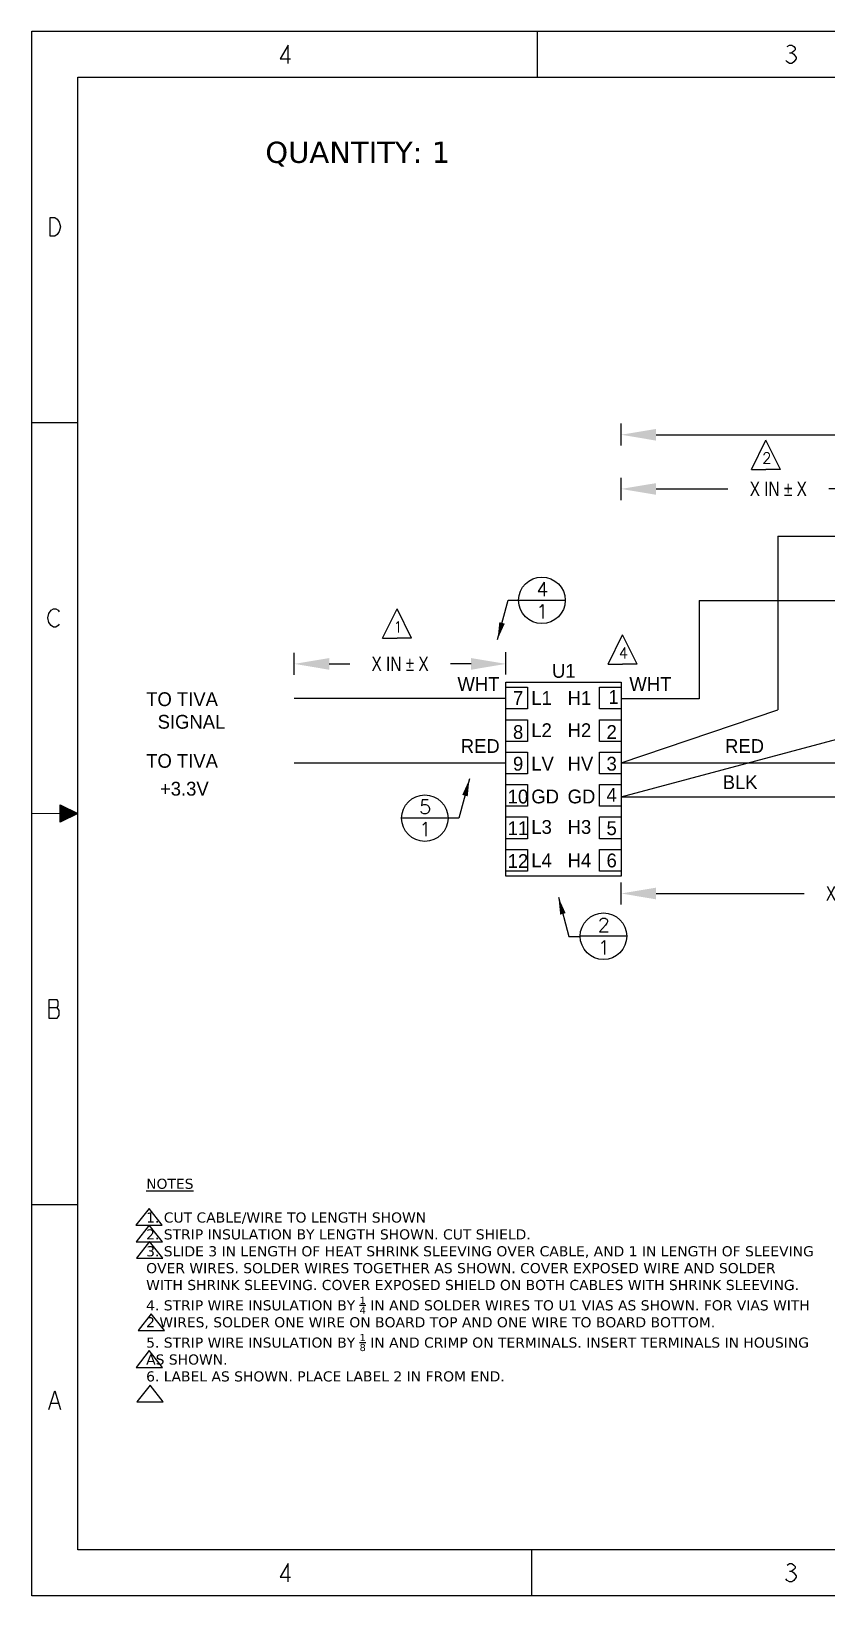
# Model space of a CAD drawing. Extents: x 0 to 768, y 0 to 246.
# Drawn here: x -0.01 to 8.64, y 0 to 17 of the extents above; entities that cross this region are included whole.
import ezdxf

# ---------------------------------------------------------------- set-up
doc = ezdxf.new("R2010")
doc.units = 0
doc.header["$LTSCALE"] = 1.21
doc.header["$MEASUREMENT"] = 0
doc.header["$PDMODE"] = 3
doc.header["$PDSIZE"] = 0.3125
doc.styles.add('BEC', font='verdana.ttf')
doc.styles.add('BlockDiag', font='romans__.ttf')
doc.styles.get("Standard").update_dxf_attribs({"font": 'txt', "width": 0.8})
doc.dimstyles.get("Standard").update_dxf_attribs({"dimtxt": 0.15625, "dimasz": 0.1875, "dimexe": 0.396, "dimexo": 0.1375, "dimgap": 0.09, "dimtad": 0, "dimtih": 1, "dimtoh": 1, "dimdec": 4, "dimzin": 0, "dimdsep": 46, "dimtxsty": 'Standard', "dimcen": 0.198, "dimadec": 0, "dimazin": 0, "dimtfac": 1, "dimtdec": 4, "dimtofl": 0, "dimtmove": 0, "dimatfit": 3, "dimfxl": 1, "dimtolj": 1, "dimtzin": 0, "dimarcsym": 0})

# ---------------------------------------------------------------- blocks, each defined once
blk = doc.blocks.new('*U5')
blk.add_lwpolyline([(-0.117, 0.118), (0.117, 0.118), (0.117, -0.118), (-0.117, -0.118)], close=True)
blk = doc.blocks.new('*U6')
at = {"color": 0, "linetype": 'ByBlock', "lineweight": -2, "transparency": 16777216}
for p in [(0, 0), (0, -0.3525), (0, -0.705), (0, -1.0575), (0, -1.41), (0, -1.7625)]:
    blk.add_blockref('*U5', p, dxfattribs=at)
blk = doc.blocks.new('*U7')
blk.add_lwpolyline([(-0.117, 0.118), (0.117, 0.118), (0.117, -0.118), (-0.117, -0.118)], close=True)
blk = doc.blocks.new('*U8')
at = {"color": 0, "linetype": 'ByBlock', "lineweight": -2, "transparency": 16777216}
for p in [(0, 0), (0, -0.3525), (0, -0.705), (0, -1.0575), (0, -1.41), (0, -1.7625)]:
    blk.add_blockref('*U7', p, dxfattribs=at)
blk = doc.blocks.new('*D10')
at = {"color": 0, "lineweight": -2, "transparency": 16777216}
for p, q in [((6.788, 12.616), (10.057, 12.616)), ((14.424, 12.616), (11.154, 12.616))]:
    blk.add_line(p, q, dxfattribs=at)
at = {"color": 0, "transparency": 16777216}
for points in [[(6.788, 12.679), (6.788, 12.552), (6.408, 12.616)], [(14.424, 12.679), (14.424, 12.552), (14.804, 12.616)]]:
    blk.add_solid(points, dxfattribs=at)
at = {"layer": 'DEFPOINTS', "color": 0, "transparency": 16777216}
for p in [(14.804, 12.785), (6.408, 12.616), (6.408, 12.616)]:
    blk.add_point(p, dxfattribs=at)
at = {"color": 0, "transparency": 16777216, "insert": (10.606, 12.616), "char_height": 0.15625, "attachment_point": 5}
blk.add_mtext('\\A1;X IN ± X', dxfattribs=at)
blk = doc.blocks.new('*D15')
at = {"color": 0, "lineweight": -2, "transparency": 16777216}
for p, q in [((6.788, 12.027), (7.569, 12.027)), ((9.447, 12.027), (8.666, 12.027))]:
    blk.add_line(p, q, dxfattribs=at)
at = {"color": 0, "transparency": 16777216}
for points in [[(6.788, 12.09), (6.788, 11.963), (6.408, 12.027)], [(9.447, 12.09), (9.447, 11.963), (9.827, 12.027)]]:
    blk.add_solid(points, dxfattribs=at)
at = {"layer": 'DEFPOINTS', "color": 0, "transparency": 16777216}
for p in [(9.827, 12.196), (6.408, 12.027), (6.408, 12.027)]:
    blk.add_point(p, dxfattribs=at)
at = {"color": 0, "transparency": 16777216, "insert": (8.117, 12.027), "char_height": 0.15625, "attachment_point": 5}
blk.add_mtext('\\A1;X IN ± X', dxfattribs=at)
blk = doc.blocks.new('*D18')
at = {"color": 0, "lineweight": -2, "transparency": 16777216}
for p, q in [((3.235, 10.126), (3.457, 10.126)), ((4.776, 10.126), (4.554, 10.126))]:
    blk.add_line(p, q, dxfattribs=at)
at = {"color": 0, "transparency": 16777216}
for points in [[(3.235, 10.189), (3.235, 10.062), (2.855, 10.126)], [(4.776, 10.189), (4.776, 10.062), (5.156, 10.126)]]:
    blk.add_solid(points, dxfattribs=at)
at = {"layer": 'DEFPOINTS', "color": 0, "transparency": 16777216}
for p in [(5.156, 10.295), (2.855, 10.126), (2.855, 10.126)]:
    blk.add_point(p, dxfattribs=at)
at = {"color": 0, "transparency": 16777216, "insert": (4.005, 10.126), "char_height": 0.15625, "attachment_point": 5}
blk.add_mtext('\\A1;X IN ± X', dxfattribs=at)
blk = doc.blocks.new('*D19')
at = {"color": 0, "lineweight": -2, "transparency": 16777216}
for p, q in [((6.788, 7.631), (8.397, 7.631)), ((11.103, 7.631), (9.494, 7.631))]:
    blk.add_line(p, q, dxfattribs=at)
at = {"color": 0, "transparency": 16777216}
for points in [[(6.788, 7.694), (6.788, 7.567), (6.408, 7.631)], [(11.103, 7.694), (11.103, 7.567), (11.483, 7.631)]]:
    blk.add_solid(points, dxfattribs=at)
at = {"layer": 'DEFPOINTS', "color": 0, "transparency": 16777216}
for p in [(11.483, 7.799), (6.408, 7.631), (6.408, 7.631)]:
    blk.add_point(p, dxfattribs=at)
at = {"color": 0, "transparency": 16777216, "insert": (8.945, 7.631), "char_height": 0.15625, "attachment_point": 5}
blk.add_mtext('\\A1;X IN ± X', dxfattribs=at)

msp = doc.modelspace()

# ---------------------------------------------------------------- linework, layer by layer
at = {"color": 7, "linetype": 'Continuous'}
for p, q in [((0, 0), (0, 17)), ((0, 17), (21.99996, 17)), ((5.49996, 16.5), (5.49996, 17)), ((0.5, 0.5), (0.5, 16.5)), ((0.5, 16.5), (21.49996, 16.5)), ((0, 12.75), (0.5, 12.75)), ((0.31, 8.405), (0.31, 8.595)), ((0.31, 8.595), (0.5, 8.5)), ((0.5, 8.5), (0.31, 8.405)), ((0, 4.25), (0.5, 4.25)), ((21.49996, 0.5), (0.5, 0.5)), ((5.43644, 0), (5.43644, 0.5)), ((21.99996, 0), (0, 0))]:
    msp.add_line(p, q, dxfattribs=at)
at = {"color": 2, "linetype": 'Continuous'}
for p, q in [((8.2375, 16.76667), (8.2625, 16.76667)), ((0.1875, 6.39167), (0.275, 6.39167)), ((0.2125, 2.09167), (0.2875, 2.09167)), ((8.2375, 0.26667), (8.2625, 0.26667))]:
    msp.add_line(p, q, dxfattribs=at)
for p, q in [((6.40767, 12.49719), (6.40767, 12.73764)), ((7.82526, 12.23913), (7.98262, 12.55777)), ((8.13997, 12.23913), (7.98262, 12.55777)), ((6.40767, 11.90632), (6.40767, 12.14677)), ((7.82526, 12.23913), (7.98262, 12.23913)), ((8.13997, 12.23913), (7.98262, 12.23913)), ((8.11008, 11.51276), (17.86125, 11.5159)), ((8.11008, 11.51276), (8.11008, 9.62554)), ((3.81537, 10.40426), (3.97273, 10.72291)), ((4.13009, 10.40426), (3.97273, 10.72291)), ((5.29519, 10.81663), (5.79983, 10.81663)), ((7.258, 10.81408), (17.86125, 10.81408)), ((7.258, 10.81408), (7.258, 9.74655)), ((3.81537, 10.40426), (3.97273, 10.40426)), ((4.13009, 10.40426), (3.97273, 10.40426)), ((6.26626, 10.12263), (6.42362, 10.44127)), ((6.58098, 10.12263), (6.42362, 10.44127)), ((2.85505, 10.00558), (2.85505, 10.24603)), ((5.1558, 10.01209), (5.1558, 10.25254)), ((6.26626, 10.12263), (6.42362, 10.12263)), ((6.58098, 10.12263), (6.42362, 10.12263)), ((2.85505, 9.75279), (5.1558, 9.75279)), ((7.258, 9.74655), (6.40767, 9.74655)), ((6.40767, 9.049), (8.11008, 9.62554)), ((6.40767, 8.68254), (8.97108, 9.36431)), ((2.85505, 9.05094), (5.1558, 9.05094)), ((6.40767, 9.05094), (8.11008, 9.05094)), ((8.11008, 9.05094), (11.48303, 9.05094)), ((6.40767, 8.68254), (8.97108, 8.68254)), ((4.5254, 8.44907), (4.02076, 8.44907)), ((6.40767, 7.51031), (6.40767, 7.75076)), ((6.46753, 7.16626), (5.96289, 7.16626))]:
    msp.add_line(p, q)
for points in [[(2.7875, 16.65), (2.7875, 16.85), (2.7, 16.7), (2.8125, 16.7)], [(8.2125, 16.83334), (8.2375, 16.85), (8.2625, 16.85), (8.2875, 16.83334), (8.3, 16.81667), (8.3, 16.8), (8.2875, 16.78334), (8.2625, 16.76667), (8.2875, 16.75)], [(8.3125, 16.7), (8.2875, 16.66667), (8.2625, 16.65), (8.2375, 16.65), (8.2125, 16.66667), (8.2, 16.68334)], [(8.2875, 16.75), (8.3125, 16.71667), (8.3125, 16.7)], [(0.3, 14.825), (0.275, 14.79167), (0.25, 14.775), (0.2, 14.775), (0.2, 14.975)], [(0.2, 14.975), (0.25, 14.975), (0.275, 14.95833)], [(0.275, 14.95833), (0.3, 14.925), (0.3125, 14.875), (0.3, 14.825)], [(0.1875, 10.675), (0.2125, 10.70833), (0.2375, 10.725), (0.2625, 10.725), (0.2875, 10.70833), (0.3, 10.69167)], [(0.2125, 10.54167), (0.1875, 10.575), (0.175, 10.625), (0.1875, 10.675)], [(0.3, 10.55833), (0.2875, 10.54167), (0.2625, 10.525), (0.2375, 10.525), (0.2125, 10.54167)], [(0.1875, 6.475), (0.1875, 6.275), (0.275, 6.275), (0.2875, 6.29167), (0.3, 6.30833), (0.3, 6.35833)], [(0.3, 6.35833), (0.275, 6.39167), (0.2875, 6.40833), (0.2875, 6.45833), (0.275, 6.475), (0.1875, 6.475)], [(0.1875, 2.025), (0.25, 2.225), (0.3125, 2.025)], [(2.7875, 0.15), (2.7875, 0.35), (2.7, 0.2), (2.8125, 0.2)], [(8.2125, 0.33333), (8.2375, 0.35), (8.2625, 0.35), (8.2875, 0.33333), (8.3, 0.31667), (8.3, 0.3), (8.2875, 0.28333), (8.2625, 0.26667), (8.2875, 0.25)], [(8.3125, 0.2), (8.2875, 0.16667), (8.2625, 0.15), (8.2375, 0.15), (8.2125, 0.16667), (8.2, 0.18333)], [(8.2875, 0.25), (8.3125, 0.21667), (8.3125, 0.2)]]:
    msp.add_lwpolyline(points, dxfattribs=at)
msp.add_lwpolyline([(5.1558, 9.92585), (6.40767, 9.92585), (6.40767, 7.81799), (5.1558, 7.81799)], close=True)
at = {"color": 7, "linetype": 'Continuous', "const_width": 0.01}
msp.add_lwpolyline([(0, 8.5), (0.31, 8.5)], dxfattribs=at)
at = {"flags": 128}
for points in [[(1.27555, 4.20621), (1.13226, 4.02488), (1.41883, 4.02488)], [(1.27757, 4.02814), (1.13429, 3.84682), (1.42086, 3.84682)], [(1.28124, 3.84881), (1.13795, 3.66749), (1.42452, 3.66749)], [(1.29955, 3.06196), (1.15627, 2.88063), (1.44283, 2.88063)], [(1.27706, 2.66291), (1.13378, 2.48158), (1.42035, 2.48158)], [(1.28672, 2.28815), (1.14344, 2.10683), (1.43001, 2.10683)]]:
    msp.add_lwpolyline(points, close=True, dxfattribs=at)
for centre in [(5.54682, 10.81663), (4.27378, 8.44907), (6.21591, 7.16626)]:
    msp.add_circle(centre, 0.25302)
at = {"color": 7, "linetype": 'Continuous'}
msp.add_solid([(0.31, 8.405), (0.31, 8.595), (0.5, 8.5)], dxfattribs=at)

# ---------------------------------------------------------------- block references
for name, p in [('*U6', (5.27317, 9.754)), ('*U8', (6.2903, 9.754))]:
    msp.add_blockref(name, p)

# ---------------------------------------------------------------- texts
for s, height, style, p in [('QUANTITY: 1', 0.23, 'BEC', (2.53964, 15.57019)), ('2', 0.11925, 'BlockDiag', (7.94002, 12.30219)), ('4', 0.15172, 'BlockDiag', (5.48581, 10.86305)), ('1', 0.15172, 'BlockDiag', (5.48581, 10.61993)), ('1', 0.11925, 'BlockDiag', (3.93013, 10.46732)), ('4', 0.11925, 'BlockDiag', (6.38102, 10.18568)), ('5', 0.15172, 'BlockDiag', (4.21278, 8.49549)), ('1', 0.15172, 'BlockDiag', (4.21278, 8.25237)), ('2', 0.15172, 'BlockDiag', (6.1549, 7.21268)), ('1', 0.15172, 'BlockDiag', (6.1549, 6.96956))]:
    msp.add_text(s, height=height, dxfattribs=dict(style=style)).set_placement(p)
for s, p in [('U1', (5.65663, 9.97453)), ('WHT', (4.62843, 9.83226)), ('WHT', (6.49742, 9.83226)), ('TO TIVA', (1.24447, 9.66723)), ('7', (5.23229, 9.67965)), ('L1', (5.43129, 9.68047)), ('H1', (5.82664, 9.68047)), ('1', (6.27034, 9.69111)), ('SIGNAL', (1.36897, 9.4214)), ('8', (5.23229, 9.31006)), ('L2', (5.43129, 9.33)), ('H2', (5.82664, 9.33)), ('2', (6.24942, 9.31006)), ('RED', (4.66414, 9.15821)), ('RED', (7.53768, 9.15821)), ('TO TIVA', (1.24447, 8.99677)), ('9', (5.23229, 8.96596)), ('LV', (5.43129, 8.96678)), ('HV', (5.82664, 8.96678)), ('3', (6.24942, 8.96596)), ('+3.3V', (1.39425, 8.69436)), ('BLK', (7.51232, 8.76502)), ('10', (5.1749, 8.60911)), ('GD', (5.43129, 8.60993)), ('GD', (5.82664, 8.60993)), ('4', (6.24942, 8.62823)), ('11', (5.1749, 8.26501)), ('L3', (5.43129, 8.27858)), ('H3', (5.82664, 8.27858)), ('5', (6.24942, 8.26501)), ('12', (5.1749, 7.90816)), ('L4', (5.43129, 7.91536)), ('H4', (5.82664, 7.91536)), ('6', (6.24942, 7.91454))]:
    msp.add_text(s, height=0.15).set_placement(p)
at = {"insert": (1.24392, 4.53162), "char_height": 0.11, "width": 7.2671357, "attachment_point": 1, "style": 'BEC'}
msp.add_mtext('\\A1;{\\LNOTES\\P}\\P1. CUT CABLE/WIRE TO LENGTH SHOWN\\P2. STRIP INSULATION BY LENGTH SHOWN. CUT SHIELD.\\P3. SLIDE 3 IN LENGTH OF HEAT SHRINK SLEEVING OVER CABLE, AND 1 IN LENGTH OF SLEEVING OVER WIRES. SOLDER WIRES TOGETHER AS SHOWN. COVER EXPOSED WIRE AND SOLDER WITH SHRINK SLEEVING. COVER EXPOSED SHIELD ON BOTH CABLES WITH SHRINK SLEEVING.\\P4. STRIP WIRE INSULATION BY {\\H0.7x;\\S1/4;} IN AND SOLDER WIRES TO U1 VIAS AS SHOWN. FOR VIAS WITH 2 WIRES, SOLDER ONE WIRE ON BOARD TOP AND ONE WIRE TO BOARD BOTTOM.\\P5. STRIP WIRE INSULATION BY {\\H0.7x;\\S1/8;} IN AND CRIMP ON TERMINALS. INSERT TERMINALS IN HOUSING AS SHOWN.\\P6. LABEL AS SHOWN. PLACE LABEL 2 IN FROM END.', dxfattribs=at)

# ---------------------------------------------------------------- dimensions: what is measured, and where the dimension line sits
for base, p1, p2, picture, middle in [((6.40767, 12.61574), (14.80396, 12.7847), (6.40767, 12.61574), '*D10', (10.60582, 12.61574)), ((6.40767, 12.02654), (9.82667, 12.1955), (6.40767, 12.02654), '*D15', (8.11717, 12.02654)), ((2.85505, 10.1258), (5.1558, 10.29476), (2.85505, 10.1258), '*D18', (4.00543, 10.1258)), ((6.40767, 7.63053), (11.48303, 7.79949), (6.40767, 7.63053), '*D19', (8.94535, 7.63053))]:
    dim = msp.add_linear_dim(base=base, p1=p1, p2=p2, angle=180, text='X IN ± X', dimstyle='Standard', override={"dimasz": 0.38, "dimexo": 0.6625, "dimse1": 1, "dimse2": 1})
    dim.commit()
    dim.dimension.update_dxf_attribs({"geometry": picture, "text_midpoint": middle})

# ---------------------------------------------------------------- leaders
for points in [[(5.06432, 10.39048), (5.17901, 10.81663), (5.29812, 10.81663)], [(4.7592, 8.87523), (4.64451, 8.44907), (4.5254, 8.44907)], [(5.72618, 7.59046), (5.84086, 7.1643), (5.95998, 7.1643)]]:
    msp.add_leader(points, dimstyle='Standard', override={"dimgap": 0.09, "dimtad": 0})

doc.saveas('drawing.dxf')
